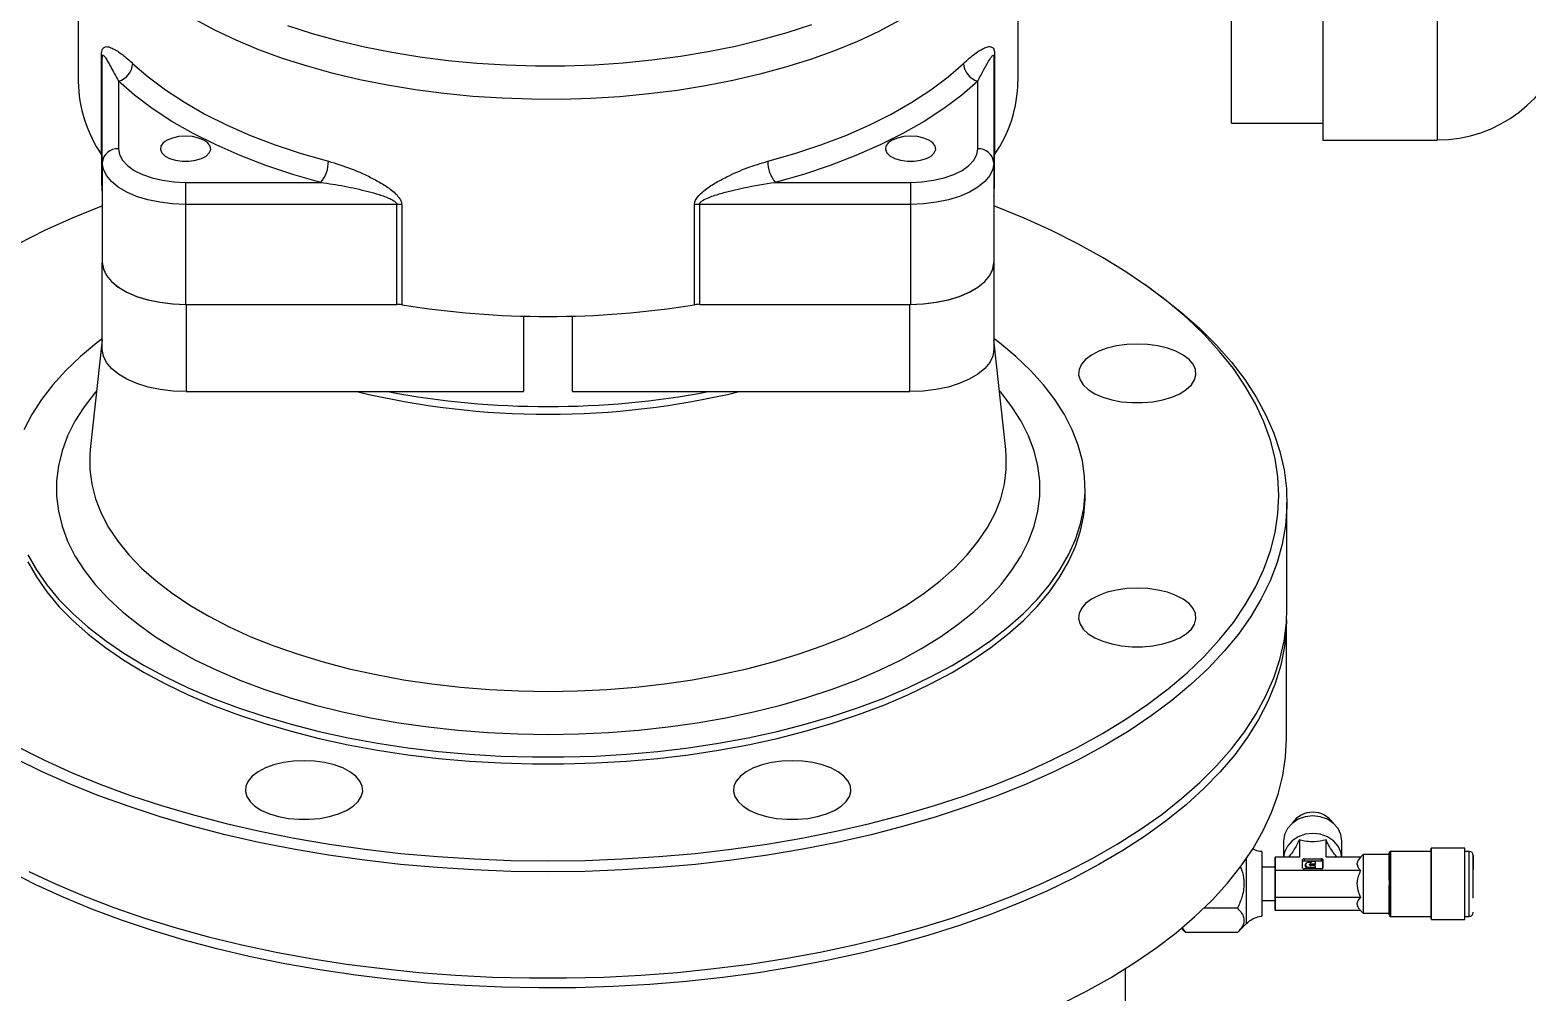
# Model space of a CAD drawing. Header units: millimetres. Extents: x -69706 to 52883, y -6882 to 68885.
# Drawn here: x 6243.1 to 6526.3, y 63423.4 to 63605.4 of the extents above; entities that cross this region are included whole.
import ezdxf

# ---------------------------------------------------------------- set-up
doc = ezdxf.new("R2010")
doc.units = ezdxf.units.MM
doc.layers.add('B2F-H-EQ-P-T20001$0$M-HVAC-EQPM', color=134, linetype='Continuous')

# ---------------------------------------------------------------- blocks, each defined once
blk = doc.blocks.new('B2F-H-EQ-P-T20001$0$CH-B2C-05、09-1000RT_20201019')
at = {"color": 0, "linetype": 'Continuous', "lineweight": 25}
for p, q in [((2573.07, 2793.05), (2573.07, 2143.39)), ((2594.73, 2730.31), (2594.73, 2143.39)), ((2555.8, 2146.57), (2555.8, 2327.55)), ((2337.61, 2195.51), (2337.61, 2154.47)), ((2515.41, 2154.47), (2515.41, 2195.51)), ((2342.03, 2140.62), (2342.03, 2159.54)), ((2342.18, 2139.09), (2342.18, 2159.07)), ((2510.84, 2159.07), (2510.84, 2139.09)), ((2510.99, 2159.54), (2510.99, 2140.62)), ((2345.23, 2154.53), (2345.23, 2141.73)), ((2507.79, 2141.73), (2507.79, 2154.53)), ((2555.8, 2146.57), (2573.07, 2146.57)), ((2573.07, 2143.39), (2594.73, 2143.39)), ((2342.05, 2140.59), (2342.05, 2135.22)), ((2342.18, 2139.09), (2342.18, 2120.18)), ((2510.84, 2139.09), (2510.84, 2120.18)), ((2510.97, 2135.22), (2510.97, 2140.59)), ((2357.93, 2135.38), (2357.93, 2131.22)), ((2357.93, 2135.38), (2383.52, 2135.38)), ((2469.5, 2135.38), (2495.09, 2135.38)), ((2495.09, 2135.38), (2495.09, 2131.22)), ((2397.88, 2131.22), (2357.93, 2131.22)), ((2357.93, 2131.22), (2357.93, 2112.3)), ((2397.88, 2112.3), (2397.88, 2131.22)), ((2398.83, 2131.14), (2398.83, 2112.23)), ((2454.2, 2112.23), (2454.2, 2131.14)), ((2495.09, 2131.22), (2455.14, 2131.22)), ((2455.14, 2131.22), (2455.14, 2112.3)), ((2495.09, 2131.22), (2495.09, 2112.3)), ((2342.18, 2103.74), (2342.18, 2120.18)), ((2510.84, 2120.18), (2510.84, 2103.74)), ((2540.63, 2115.18), (2539.39, 2116.06)), ((2357.93, 2112.3), (2397.88, 2112.3)), ((2358.06, 2112.3), (2397.88, 2112.3)), ((2358.06, 2112.3), (2358.06, 2095.8)), ((2421.88, 2110.08), (2421.88, 2095.8)), ((2431.14, 2095.8), (2431.14, 2110.08)), ((2455.14, 2112.3), (2494.97, 2112.3)), ((2455.14, 2112.3), (2495.09, 2112.3)), ((2494.97, 2095.8), (2494.97, 2112.3)), ((2342.18, 2105.57), (2339.91, 2084.82)), ((2513.11, 2084.82), (2510.84, 2105.57)), ((2358.06, 2095.8), (2421.88, 2095.8)), ((2431.14, 2095.8), (2494.97, 2095.8)), ((2513.12, 2084.71), (2513.11, 2084.82)), ((2528.11, 2076.16), (2528.11, 2077.48)), ((2566.28, 2054.75), (2566.28, 2074.84)), ((2566.21, 2030.18), (2566.21, 2052.64)), ((2568.64, 2010.99), (2568.64, 2007.73)), ((2573.69, 2007.73), (2573.69, 2010.99)), ((2561.51, 2008.78), (2561.51, 1996.59)), ((2565.64, 2010.75), (2565.64, 2007.73)), ((2576.69, 2007.73), (2576.69, 2010.75)), ((2580.69, 2008.21), (2580.21, 2007.73)), ((2585.64, 2008.21), (2580.69, 2008.21)), ((2585.64, 2008.21), (2585.64, 1997.16)), ((2593.6, 2008.83), (2585.9, 2008.83)), ((2599.95, 2009.42), (2593.6, 2009.42)), ((2593.6, 1999.61), (2593.6, 2008.83)), ((2599.95, 1999.32), (2599.95, 2009.42)), ((2600.76, 2008.83), (2599.95, 2008.83)), ((2600.76, 1999.61), (2600.76, 2008.83)), ((2558.58, 2007.4), (2558.58, 1995.14)), ((2564.05, 2005.83), (2561.51, 2005.83)), ((2564.05, 2005.21), (2564.05, 2007.73)), ((2564.05, 2007.73), (2564.05, 2005.21)), ((2568.64, 2007.73), (2564.05, 2007.73)), ((2569.26, 2005.64), (2569.26, 2007.29)), ((2569.26, 2006.85), (2569.26, 2007.29)), ((2569.52, 2007.42), (2572.82, 2007.42)), ((2569.52, 2007.42), (2569.52, 2006.98)), ((2572.82, 2006.98), (2569.52, 2006.98)), ((2572.82, 2005.52), (2569.52, 2005.52)), ((2569.81, 2006.42), (2569.81, 2006.15)), ((2569.81, 2006.2), (2569.81, 2006.42)), ((2569.81, 2005.93), (2569.81, 2006.2)), ((2569.81, 2006.15), (2569.81, 2005.93)), ((2570.86, 2006.74), (2570.45, 2006.74)), ((2570.45, 2005.83), (2571.42, 2005.83)), ((2570.45, 2005.61), (2570.45, 2005.83)), ((2571.42, 2005.61), (2570.45, 2005.61)), ((2570.58, 2006.27), (2570.58, 2006.33)), ((2570.84, 2006.46), (2571.42, 2006.46)), ((2570.84, 2006.24), (2570.84, 2006.46)), ((2571.42, 2006.24), (2570.84, 2006.24)), ((2571.42, 2006.15), (2570.84, 2006.15)), ((2570.86, 2006.8), (2570.86, 2006.74)), ((2571.42, 2006.92), (2571.11, 2006.92)), ((2571.42, 2006.46), (2571.42, 2006.24)), ((2571.42, 2005.83), (2571.42, 2005.61)), ((2571.67, 2006.59), (2571.67, 2006.8)), ((2571.67, 2006.37), (2571.67, 2006.59)), ((2571.67, 2005.96), (2571.67, 2006.02)), ((2571.67, 2005.74), (2571.67, 2005.96)), ((2572.82, 2006.98), (2572.82, 2007.42)), ((2573.07, 2007.29), (2573.07, 2005.64)), ((2573.07, 2006.85), (2573.07, 2007.29)), ((2573.07, 2005.64), (2573.07, 2006.85)), ((2580.21, 2007.73), (2573.69, 2007.73)), ((2564.05, 2005.21), (2564.05, 2000.16)), ((2580.21, 2005.21), (2564.05, 2005.21)), ((2564.05, 1999.53), (2564.05, 2001.11)), ((2564.05, 2000.16), (2580.21, 2000.16)), ((2564.05, 2000.16), (2564.05, 1997.64)), ((2564.05, 1997.64), (2564.05, 2000.16)), ((2585.9, 1999.61), (2585.9, 1996.54)), ((2593.6, 1996.54), (2593.6, 1999.61)), ((2600.76, 1996.54), (2600.76, 1999.61)), ((2556.92, 1998.09), (2550.59, 1998.09)), ((2561.51, 1999.53), (2564.05, 1999.53)), ((2580.21, 1997.64), (2564.05, 1997.64)), ((2580.21, 1997.64), (2580.69, 1997.16)), ((2580.69, 1997.16), (2585.64, 1997.16)), ((2599.95, 1995.95), (2599.95, 1999.32)), ((2546.34, 1994.27), (2547.12, 1993.49)), ((2546.38, 1994.42), (2547.12, 1993.49)), ((2556.92, 1993.49), (2558.58, 1995.14)), ((2585.9, 1996.54), (2593.6, 1996.54)), ((2593.6, 1995.95), (2599.95, 1995.95)), ((2599.95, 1996.54), (2600.76, 1996.54)), ((2556.92, 1993.49), (2547.12, 1993.49)), ((2535.73, 1927.17), (2535.73, 1986.63))]:
    blk.add_line(p, q, dxfattribs=at)
at = {"color": 0, "linetype": 'Continuous', "lineweight": 25, "flags": 128}
for points in [[(2377.21, 2165.05), (2381.89, 2163.55), (2386.75, 2162.21), (2391.77, 2161.02), (2396.94, 2160), (2402.22, 2159.14), (2407.6, 2158.45), (2413.05, 2157.94), (2418.57, 2157.6), (2424.11, 2157.43), (2429.66, 2157.44), (2435.2, 2157.63), (2440.71, 2158), (2446.16, 2158.54), (2451.53, 2159.25), (2456.79, 2160.13), (2461.94, 2161.17), (2466.94, 2162.38), (2471.77, 2163.75), (2476.43, 2165.26)], [(2492.94, 2165.97), (2489.1, 2163.95), (2485.02, 2162.05), (2480.7, 2160.28), (2476.17, 2158.65), (2471.45, 2157.16), (2466.55, 2155.83), (2461.49, 2154.65), (2456.29, 2153.63), (2450.98, 2152.78), (2445.56, 2152.1), (2440.08, 2151.58), (2434.54, 2151.25), (2428.97, 2151.08), (2423.39, 2151.09), (2417.82, 2151.28), (2412.28, 2151.64), (2406.8, 2152.17), (2401.4, 2152.87), (2396.1, 2153.75), (2390.92, 2154.78), (2385.88, 2155.98), (2381, 2157.33), (2376.29, 2158.83), (2371.79, 2160.48), (2367.5, 2162.27), (2363.45, 2164.18), (2359.64, 2166.23)], [(2347.92, 2157.88), (2350.86, 2155.32), (2354.12, 2152.86), (2357.71, 2150.52), (2361.6, 2148.29), (2365.77, 2146.21), (2370.21, 2144.26), (2374.9, 2142.47), (2379.82, 2140.84), (2384.95, 2139.37)], [(2468.07, 2139.37), (2473.2, 2140.84), (2478.12, 2142.47), (2482.81, 2144.26), (2487.25, 2146.21), (2491.43, 2148.29), (2495.32, 2150.52), (2498.9, 2152.86), (2502.17, 2155.32), (2505.1, 2157.88)], [(2383.52, 2135.38), (2378.22, 2136.9), (2373.13, 2138.59), (2368.28, 2140.44), (2363.69, 2142.45), (2359.37, 2144.61), (2355.35, 2146.91), (2351.64, 2149.34), (2348.26, 2151.88), (2345.23, 2154.53)], [(2507.79, 2154.53), (2504.76, 2151.88), (2501.38, 2149.34), (2497.67, 2146.91), (2493.65, 2144.61), (2489.33, 2142.45), (2484.74, 2140.44), (2479.89, 2138.59), (2474.8, 2136.9), (2469.5, 2135.38)], [(2357.93, 2144.12), (2356.64, 2144.03), (2355.45, 2143.77), (2354.45, 2143.36), (2353.7, 2142.83), (2353.27, 2142.22), (2353.18, 2141.57), (2353.44, 2140.94), (2354.04, 2140.36), (2354.92, 2139.89), (2356.03, 2139.55), (2357.28, 2139.37), (2358.58, 2139.37), (2359.83, 2139.55), (2360.94, 2139.89), (2361.82, 2140.36), (2362.42, 2140.94), (2362.68, 2141.57), (2362.59, 2142.22), (2362.16, 2142.83), (2361.41, 2143.36), (2360.4, 2143.77), (2359.21, 2144.03), (2357.93, 2144.12)], [(2495.09, 2144.12), (2493.81, 2144.03), (2492.62, 2143.77), (2491.61, 2143.36), (2490.86, 2142.83), (2490.43, 2142.22), (2490.34, 2141.57), (2490.6, 2140.94), (2491.2, 2140.36), (2492.09, 2139.89), (2493.19, 2139.55), (2494.44, 2139.37), (2495.74, 2139.37), (2496.99, 2139.55), (2498.1, 2139.89), (2498.98, 2140.36), (2499.58, 2140.94), (2499.84, 2141.57), (2499.76, 2142.22), (2499.32, 2142.83), (2498.57, 2143.36), (2497.57, 2143.77), (2496.38, 2144.03), (2495.09, 2144.12)], [(2345.23, 2141.73), (2345.42, 2140.63), (2346, 2139.56), (2346.93, 2138.56), (2348.2, 2137.65), (2349.77, 2136.87), (2351.58, 2136.23), (2353.59, 2135.77), (2355.72, 2135.48), (2357.93, 2135.38)], [(2495.09, 2135.38), (2497.3, 2135.48), (2499.44, 2135.77), (2501.44, 2136.23), (2503.26, 2136.87), (2504.82, 2137.65), (2506.09, 2138.56), (2507.03, 2139.56), (2507.6, 2140.63), (2507.79, 2141.73)], [(2357.93, 2131.22), (2355.47, 2131.32), (2353.06, 2131.61), (2350.78, 2132.08), (2348.67, 2132.72), (2346.79, 2133.53), (2345.19, 2134.47), (2343.9, 2135.52), (2342.95, 2136.66), (2342.38, 2137.86), (2342.18, 2139.09)], [(2510.84, 2139.09), (2510.65, 2137.86), (2510.07, 2136.66), (2509.12, 2135.52), (2507.83, 2134.47), (2506.23, 2133.53), (2504.35, 2132.72), (2502.24, 2132.08), (2499.96, 2131.61), (2497.56, 2131.32), (2495.09, 2131.22)], [(2342.05, 2135.22), (2342.15, 2133.17), (2342.18, 2132.9)], [(2510.84, 2132.9), (2510.87, 2133.17), (2510.97, 2135.22)], [(2342.18, 2130.93), (2341.89, 2130.82), (2336.46, 2128.6), (2331.27, 2126.25), (2326.31, 2123.78)], [(2326.31, 2028.53), (2331.27, 2026.06), (2336.46, 2023.71), (2341.89, 2021.5), (2347.54, 2019.42), (2353.39, 2017.5), (2359.42, 2015.72), (2365.63, 2014.1), (2371.99, 2012.64), (2378.5, 2011.34), (2385.13, 2010.2), (2391.86, 2009.24), (2398.68, 2008.45), (2405.58, 2007.83), (2412.53, 2007.39), (2419.51, 2007.12), (2426.51, 2007.03)], [(2426.51, 2007.03), (2433.51, 2007.12), (2440.5, 2007.39), (2447.44, 2007.83), (2454.34, 2008.45), (2461.16, 2009.24), (2467.9, 2010.2), (2474.52, 2011.34), (2481.03, 2012.64), (2487.39, 2014.1), (2493.6, 2015.72), (2499.64, 2017.5), (2505.48, 2019.42), (2511.13, 2021.5), (2516.56, 2023.71), (2521.76, 2026.06), (2526.71, 2028.53), (2531.4, 2031.13), (2535.83, 2033.85), (2539.97, 2036.67), (2543.83, 2039.59), (2547.38, 2042.61), (2550.63, 2045.72), (2553.55, 2048.9), (2556.15, 2052.15), (2558.41, 2055.46), (2560.34, 2058.83), (2561.92, 2062.24), (2563.16, 2065.69), (2564.04, 2069.16), (2564.58, 2072.66), (2564.75, 2076.16), (2564.58, 2079.66), (2564.04, 2083.15), (2563.16, 2086.62), (2561.92, 2090.07), (2560.34, 2093.48), (2558.41, 2096.85), (2556.15, 2100.16), (2553.55, 2103.41), (2550.63, 2106.6), (2547.38, 2109.7), (2543.83, 2112.72), (2539.97, 2115.64), (2535.83, 2118.47), (2531.4, 2121.18), (2526.71, 2123.78), (2521.76, 2126.25), (2516.56, 2128.6), (2511.13, 2130.82), (2510.84, 2130.93)], [(2342.18, 2120.24), (2342.38, 2119), (2342.96, 2117.79), (2343.91, 2116.64), (2345.21, 2115.57), (2346.83, 2114.63), (2348.73, 2113.82), (2350.85, 2113.17), (2353.15, 2112.69), (2355.57, 2112.4), (2358.06, 2112.3)], [(2342.18, 2120.18), (2342.38, 2118.94), (2342.95, 2117.74), (2343.9, 2116.6), (2345.19, 2115.55), (2346.79, 2114.61), (2348.67, 2113.81), (2350.78, 2113.16), (2353.06, 2112.69), (2355.47, 2112.4), (2357.93, 2112.3)], [(2494.97, 2112.3), (2497.45, 2112.4), (2499.87, 2112.69), (2502.17, 2113.17), (2504.3, 2113.82), (2506.19, 2114.63), (2507.81, 2115.57), (2509.11, 2116.64), (2510.06, 2117.79), (2510.64, 2119), (2510.84, 2120.24)], [(2495.09, 2112.3), (2497.56, 2112.4), (2499.96, 2112.69), (2502.24, 2113.16), (2504.35, 2113.81), (2506.23, 2114.61), (2507.83, 2115.55), (2509.12, 2116.6), (2510.07, 2117.74), (2510.65, 2118.94), (2510.84, 2120.18)], [(2426.51, 2004.95), (2419.49, 2005.04), (2412.48, 2005.31), (2405.51, 2005.75), (2398.6, 2006.36), (2391.75, 2007.15), (2384.99, 2008.11), (2378.34, 2009.23), (2371.81, 2010.53), (2365.42, 2011.98), (2359.18, 2013.6), (2353.11, 2015.37), (2347.23, 2017.29), (2341.54, 2019.35), (2336.07, 2021.55), (2330.83, 2023.89), (2325.84, 2026.36)], [(2540.63, 2115.18), (2542.6, 2113.75), (2546.36, 2110.79), (2549.83, 2107.73), (2552.98, 2104.59), (2555.81, 2101.38), (2558.31, 2098.09), (2560.48, 2094.75), (2562.31, 2091.36), (2563.8, 2087.93), (2564.94, 2084.47), (2565.74, 2080.98), (2566.18, 2077.47), (2566.27, 2073.96), (2566, 2070.45), (2565.38, 2066.95), (2564.42, 2063.47), (2563.1, 2060.02), (2561.44, 2056.61), (2559.44, 2053.24), (2557.1, 2049.93), (2554.43, 2046.68), (2551.44, 2043.5), (2548.13, 2040.4), (2544.52, 2037.39), (2540.61, 2034.47), (2536.41, 2031.66), (2531.93, 2028.95), (2527.19, 2026.36), (2522.19, 2023.89), (2516.95, 2021.55), (2511.48, 2019.35), (2505.8, 2017.29), (2499.91, 2015.37), (2493.84, 2013.6), (2487.6, 2011.98), (2481.21, 2010.53), (2474.68, 2009.23), (2468.03, 2008.11), (2461.27, 2007.15), (2454.42, 2006.36), (2447.51, 2005.75), (2440.54, 2005.31), (2433.53, 2005.04), (2426.51, 2004.95)], [(2342.21, 2105.83), (2341.11, 2105), (2338.03, 2102.44), (2335.25, 2099.81), (2332.79, 2097.09), (2330.65, 2094.3), (2328.84, 2091.46), (2327.36, 2088.57)], [(2328.06, 2064.93), (2329.7, 2062.06), (2331.68, 2059.25), (2333.98, 2056.5), (2336.6, 2053.82), (2339.53, 2051.22), (2342.76, 2048.71), (2346.28, 2046.3), (2350.08, 2044), (2354.14, 2041.82), (2358.45, 2039.76), (2363, 2037.82), (2367.76, 2036.03), (2372.73, 2034.38), (2377.88, 2032.87), (2383.2, 2031.52), (2388.67, 2030.33), (2394.26, 2029.3), (2399.97, 2028.44), (2405.78, 2027.74), (2411.65, 2027.22), (2417.57, 2026.87), (2423.53, 2026.7), (2429.49, 2026.7), (2435.45, 2026.87), (2441.37, 2027.22), (2447.25, 2027.74), (2453.05, 2028.44), (2458.76, 2029.3), (2464.36, 2030.33), (2469.82, 2031.52), (2475.14, 2032.87), (2480.3, 2034.38), (2485.26, 2036.03), (2490.03, 2037.82), (2494.57, 2039.76), (2498.88, 2041.82), (2502.94, 2044), (2506.74, 2046.3), (2510.26, 2048.71), (2513.49, 2051.22), (2516.42, 2053.82), (2519.04, 2056.5), (2521.35, 2059.25), (2523.32, 2062.06), (2524.97, 2064.93), (2526.27, 2067.84), (2527.23, 2070.78), (2527.84, 2073.75), (2528.1, 2076.73), (2528.01, 2079.71), (2527.58, 2082.69), (2526.79, 2085.64), (2525.66, 2088.57), (2524.19, 2091.46), (2522.38, 2094.3), (2520.24, 2097.09), (2517.77, 2099.81), (2514.99, 2102.44), (2511.91, 2105), (2510.81, 2105.83)], [(2537.98, 2104.8), (2535.99, 2104.71), (2534.07, 2104.44), (2532.28, 2104.01), (2530.67, 2103.43), (2529.29, 2102.71), (2528.19, 2101.87), (2527.41, 2100.96), (2526.97, 2099.99), (2526.88, 2098.99), (2527.14, 2098.01), (2527.76, 2097.06), (2528.7, 2096.18), (2529.95, 2095.4), (2531.45, 2094.75), (2533.16, 2094.24), (2535.02, 2093.89), (2536.98, 2093.71), (2538.98, 2093.71), (2540.94, 2093.89), (2542.8, 2094.24), (2544.51, 2094.75), (2546.01, 2095.4), (2547.25, 2096.18), (2548.2, 2097.06), (2548.81, 2098.01), (2549.08, 2098.99), (2548.99, 2099.99), (2548.55, 2100.96), (2547.76, 2101.87), (2546.67, 2102.71), (2545.29, 2103.43), (2543.68, 2104.01), (2541.88, 2104.44), (2539.96, 2104.71), (2537.98, 2104.8)], [(2358.06, 2095.8), (2355.57, 2095.9), (2353.15, 2096.19), (2350.85, 2096.67), (2348.73, 2097.32), (2346.83, 2098.13), (2345.21, 2099.08), (2343.91, 2100.14), (2342.96, 2101.29), (2342.38, 2102.5), (2342.18, 2103.74)], [(2510.84, 2103.74), (2510.64, 2102.5), (2510.06, 2101.29), (2509.11, 2100.14), (2507.81, 2099.08), (2506.19, 2098.13), (2504.3, 2097.32), (2502.17, 2096.67), (2499.87, 2096.19), (2497.45, 2095.9), (2494.97, 2095.8)], [(2341.13, 2095.97), (2340.82, 2095.61), (2338.75, 2092.94), (2337.01, 2090.21), (2335.62, 2087.43), (2334.56, 2084.61), (2333.86, 2081.77), (2333.51, 2078.91), (2333.51, 2076.04), (2333.86, 2073.18), (2334.56, 2070.34), (2335.62, 2067.52), (2337.01, 2064.74), (2338.75, 2062.01), (2340.82, 2059.34), (2343.22, 2056.74), (2345.93, 2054.21), (2348.95, 2051.78), (2352.26, 2049.44), (2355.85, 2047.21), (2359.71, 2045.09), (2363.82, 2043.09), (2368.18, 2041.23), (2372.75, 2039.5), (2377.53, 2037.92), (2382.49, 2036.49), (2387.62, 2035.21), (2392.9, 2034.09), (2398.3, 2033.14), (2403.82, 2032.36), (2409.41, 2031.74), (2415.08, 2031.3), (2420.78, 2031.04), (2426.51, 2030.95), (2432.24, 2031.04), (2437.95, 2031.3), (2443.61, 2031.74), (2449.21, 2032.36), (2454.72, 2033.14), (2460.12, 2034.09), (2465.4, 2035.21), (2470.53, 2036.49), (2475.49, 2037.92), (2480.27, 2039.5), (2484.84, 2041.23), (2489.2, 2043.09), (2493.31, 2045.09), (2497.17, 2047.21), (2500.76, 2049.44), (2504.08, 2051.78), (2507.09, 2054.21), (2509.8, 2056.74), (2512.2, 2059.34), (2514.27, 2062.01), (2516.01, 2064.74), (2517.4, 2067.52), (2518.46, 2070.34), (2519.16, 2073.18), (2519.51, 2076.04), (2519.51, 2078.91), (2519.16, 2081.77), (2518.46, 2084.61), (2517.4, 2087.43), (2516.01, 2090.21), (2514.27, 2092.94), (2512.2, 2095.61), (2511.89, 2095.97)], [(2339.91, 2084.82), (2339.83, 2083.85), (2339.83, 2081.07), (2340.19, 2078.29), (2340.9, 2075.54), (2341.96, 2072.81), (2343.37, 2070.12), (2345.12, 2067.48), (2347.21, 2064.91), (2349.62, 2062.4), (2352.35, 2059.98), (2355.38, 2057.65), (2358.71, 2055.42), (2362.31, 2053.3), (2366.18, 2051.31), (2370.29, 2049.44), (2374.64, 2047.71), (2379.2, 2046.12), (2383.95, 2044.67), (2388.88, 2043.39), (2393.97, 2042.26), (2399.18, 2041.3), (2404.51, 2040.51), (2409.93, 2039.89), (2415.42, 2039.45), (2420.95, 2039.18), (2426.51, 2039.09), (2432.07, 2039.18), (2437.6, 2039.45), (2443.09, 2039.89), (2448.51, 2040.51), (2453.84, 2041.3), (2459.06, 2042.26), (2464.14, 2043.39), (2469.07, 2044.67), (2473.82, 2046.12), (2478.38, 2047.71), (2482.73, 2049.44), (2486.84, 2051.31), (2490.71, 2053.3), (2494.32, 2055.42), (2497.64, 2057.65), (2500.67, 2059.98), (2503.4, 2062.4), (2505.81, 2064.91), (2507.9, 2067.48), (2509.65, 2070.12), (2511.06, 2072.81), (2512.13, 2075.54), (2512.84, 2078.29), (2513.19, 2081.07), (2513.19, 2083.85), (2513.12, 2084.71)], [(2328.06, 2063.61), (2329.7, 2060.74), (2331.68, 2057.93), (2333.98, 2055.18), (2336.6, 2052.5), (2339.53, 2049.9), (2342.76, 2047.39), (2346.28, 2044.98), (2350.08, 2042.68), (2354.14, 2040.5), (2358.45, 2038.44), (2363, 2036.5), (2367.76, 2034.71), (2372.73, 2033.06), (2377.88, 2031.55), (2383.2, 2030.2), (2388.67, 2029.01), (2394.26, 2027.98), (2399.97, 2027.12), (2405.78, 2026.42), (2411.65, 2025.9), (2417.57, 2025.55), (2423.53, 2025.38), (2429.49, 2025.38), (2435.45, 2025.55), (2441.37, 2025.9), (2447.25, 2026.42), (2453.05, 2027.12), (2458.76, 2027.98), (2464.36, 2029.01), (2469.82, 2030.2), (2475.14, 2031.55), (2480.3, 2033.06), (2485.26, 2034.71), (2490.03, 2036.5), (2494.57, 2038.44), (2498.88, 2040.5), (2502.94, 2042.68), (2506.74, 2044.98), (2510.26, 2047.39), (2513.49, 2049.9), (2516.42, 2052.5), (2519.04, 2055.18), (2521.35, 2057.93), (2523.32, 2060.74), (2524.97, 2063.61), (2526.27, 2066.52), (2527.23, 2069.46), (2527.84, 2072.43), (2528.1, 2075.41), (2528.11, 2076.16)], [(2537.98, 2058.63), (2535.99, 2058.54), (2534.07, 2058.27), (2532.28, 2057.84), (2530.67, 2057.25), (2529.29, 2056.53), (2528.19, 2055.7), (2527.41, 2054.79), (2526.97, 2053.82), (2526.88, 2052.82), (2527.14, 2051.83), (2527.76, 2050.89), (2528.7, 2050.01), (2529.95, 2049.23), (2531.45, 2048.58), (2533.16, 2048.06), (2535.02, 2047.71), (2536.98, 2047.54), (2538.98, 2047.54), (2540.94, 2047.71), (2542.8, 2048.06), (2544.51, 2048.58), (2546.01, 2049.23), (2547.25, 2050.01), (2548.2, 2050.89), (2548.81, 2051.83), (2549.08, 2052.82), (2548.99, 2053.82), (2548.55, 2054.79), (2547.76, 2055.7), (2546.67, 2056.53), (2545.29, 2057.25), (2543.68, 2057.84), (2541.88, 2058.27), (2539.96, 2058.54), (2537.98, 2058.63)], [(2328.3, 2005.02), (2333.42, 2002.62), (2338.78, 2000.35), (2344.36, 1998.21), (2350.14, 1996.22), (2356.12, 1994.37), (2362.28, 1992.68), (2368.6, 1991.15), (2375.06, 1989.77), (2381.65, 1988.56), (2388.36, 1987.52), (2395.17, 1986.65), (2402.05, 1985.94), (2408.99, 1985.42), (2415.98, 1985.06), (2423, 1984.89), (2430.02, 1984.89), (2437.04, 1985.06), (2444.03, 1985.42), (2450.97, 1985.94), (2457.86, 1986.65), (2464.66, 1987.52), (2471.37, 1988.56), (2477.96, 1989.77), (2484.43, 1991.15), (2490.74, 1992.68), (2496.9, 1994.37), (2502.88, 1996.22), (2508.66, 1998.21), (2514.24, 2000.35), (2519.6, 2002.62), (2524.72, 2005.02), (2529.59, 2007.55), (2534.2, 2010.2), (2538.54, 2012.96), (2542.6, 2015.83), (2546.36, 2018.8), (2549.83, 2021.85), (2552.98, 2024.99), (2555.81, 2028.21), (2558.31, 2031.49), (2560.48, 2034.83), (2562.31, 2038.22), (2563.8, 2041.65), (2564.94, 2045.12), (2565.74, 2048.61), (2566.18, 2052.11), (2566.28, 2054.75)], [(2566.21, 2052.63), (2566.17, 2051.08), (2565.82, 2047.58), (2565.11, 2044.08), (2564.06, 2040.61), (2562.65, 2037.17), (2560.91, 2033.77), (2558.82, 2030.42), (2556.4, 2027.12), (2553.66, 2023.89), (2550.59, 2020.74), (2547.2, 2017.66), (2543.52, 2014.67), (2539.53, 2011.78), (2535.26, 2008.99), (2530.72, 2006.32), (2525.91, 2003.76), (2520.86, 2001.32), (2515.56, 1999.02), (2510.04, 1996.85), (2504.31, 1994.82), (2498.38, 1992.94), (2492.27, 1991.21), (2485.99, 1989.64), (2479.57, 1988.22), (2473.01, 1986.97), (2466.33, 1985.88), (2459.55, 1984.97), (2452.69, 1984.22), (2445.76, 1983.65), (2438.78, 1983.26), (2431.78, 1983.04), (2424.76, 1982.99), (2417.74, 1983.13), (2410.74, 1983.43), (2403.79, 1983.92), (2396.89, 1984.58), (2390.07, 1985.41), (2383.34, 1986.41), (2376.72, 1987.57), (2370.22, 1988.91), (2363.87, 1990.4), (2357.68, 1992.06), (2351.65, 1993.86), (2345.82, 1995.82), (2340.19, 1997.92), (2334.78, 2000.15), (2329.61, 2002.52), (2324.67, 2005.02)], [(2523.29, 1979.8), (2528.23, 1982.3), (2532.92, 1984.92), (2537.34, 1987.66), (2541.48, 1990.5), (2545.33, 1993.44), (2548.88, 1996.48), (2552.12, 1999.6), (2555.03, 2002.8), (2557.63, 2006.07), (2559.89, 2009.4), (2561.81, 2012.78), (2563.39, 2016.21), (2564.62, 2019.67), (2565.51, 2023.16), (2566.04, 2026.67), (2566.21, 2030.18)], [(2380.34, 2025.98), (2378.36, 2025.89), (2376.43, 2025.62), (2374.64, 2025.19), (2373.03, 2024.61), (2371.65, 2023.89), (2370.55, 2023.05), (2369.77, 2022.14), (2369.33, 2021.17), (2369.24, 2020.17), (2369.51, 2019.19), (2370.12, 2018.24), (2371.06, 2017.36), (2372.31, 2016.58), (2373.81, 2015.93), (2375.52, 2015.42), (2377.38, 2015.07), (2379.34, 2014.89), (2381.34, 2014.89), (2383.3, 2015.07), (2385.16, 2015.42), (2386.87, 2015.93), (2388.37, 2016.58), (2389.61, 2017.36), (2390.56, 2018.24), (2391.17, 2019.19), (2391.44, 2020.17), (2391.35, 2021.17), (2390.91, 2022.14), (2390.13, 2023.05), (2389.03, 2023.89), (2387.65, 2024.61), (2386.04, 2025.19), (2384.24, 2025.62), (2382.32, 2025.89), (2380.34, 2025.98)], [(2472.68, 2025.98), (2470.7, 2025.89), (2468.78, 2025.62), (2466.98, 2025.19), (2465.37, 2024.61), (2463.99, 2023.89), (2462.9, 2023.05), (2462.11, 2022.14), (2461.67, 2021.17), (2461.58, 2020.17), (2461.85, 2019.19), (2462.46, 2018.24), (2463.41, 2017.36), (2464.65, 2016.58), (2466.15, 2015.93), (2467.86, 2015.42), (2469.73, 2015.07), (2471.69, 2014.89), (2473.68, 2014.89), (2475.64, 2015.07), (2477.5, 2015.42), (2479.21, 2015.93), (2480.71, 2016.58), (2481.96, 2017.36), (2482.9, 2018.24), (2483.52, 2019.19), (2483.78, 2020.17), (2483.69, 2021.17), (2483.25, 2022.14), (2482.47, 2023.05), (2481.37, 2023.89), (2479.99, 2024.61), (2478.38, 2025.19), (2476.59, 2025.62), (2474.67, 2025.89), (2472.68, 2025.98)], [(2576.69, 2010.75), (2576.5, 2011.99), (2575.95, 2013.14), (2575.07, 2014.13), (2573.93, 2014.89), (2572.6, 2015.37), (2571.17, 2015.53), (2569.74, 2015.37), (2568.4, 2014.89), (2567.26, 2014.13), (2566.38, 2013.14), (2565.83, 2011.99), (2565.64, 2010.75)], [(2576.68, 2007.73), (2576.5, 2008.69), (2575.95, 2009.84), (2575.07, 2010.83), (2573.93, 2011.59), (2572.6, 2012.07), (2571.17, 2012.23), (2569.74, 2012.07), (2568.4, 2011.59), (2567.26, 2010.83), (2566.38, 2009.84), (2565.83, 2008.69), (2565.65, 2007.73)], [(2580.69, 2008.21), (2580.69, 2008.02), (2580.69, 2007.47), (2580.69, 2006.59), (2580.69, 2005.45), (2580.69, 2004.11), (2580.69, 2002.68), (2580.69, 2001.25), (2580.69, 1999.92), (2580.69, 1998.78), (2580.69, 1997.9), (2580.69, 1997.35), (2580.69, 1997.16), (2580.69, 1997.16)], [(2585.9, 2008.83), (2585.9, 2008.75), (2585.9, 2008.34), (2585.9, 2007.6), (2585.9, 2006.57), (2585.9, 2005.32), (2585.9, 2003.91), (2585.9, 2002.44), (2585.9, 2000.97), (2585.9, 1999.61)], [(2593.6, 1999.32), (2593.6, 2000.75), (2593.6, 2002.29), (2593.6, 2003.85), (2593.6, 2005.35), (2593.6, 2006.7), (2593.6, 2007.84), (2593.6, 2008.7), (2593.6, 2009.23), (2593.6, 2009.42), (2593.6, 2009.23), (2593.6, 2008.7), (2593.6, 2007.84), (2593.6, 2006.7), (2593.6, 2005.35), (2593.6, 2003.85), (2593.6, 2002.29), (2593.6, 2000.75), (2593.6, 1999.32), (2593.6, 1998.07), (2593.6, 1997.06), (2593.6, 1996.36), (2593.6, 1996), (2593.6, 1996), (2593.6, 1996.36), (2593.6, 1997.06), (2593.6, 1998.07), (2593.6, 1999.32)], [(2564.05, 2001.11), (2564.05, 2002.14), (2564.05, 2003.23), (2564.05, 2004.26), (2564.05, 2005.1), (2564.05, 2005.64), (2564.05, 2005.83)]]:
    blk.add_lwpolyline(points, dxfattribs=at)
at = {"color": 0, "linetype": 'Continuous', "lineweight": 25}
for centre, radius, start, end in [((2594.73, 2168.8), 25.4, 270, 345), ((2341.32, 2159.05), 0.863, 0.9352, 34.4877), ((2511.7, 2159.05), 0.863, 145.5098, 179.0673), ((2344.25, 2158.08), 3.68, 285.4945, 356.923), ((2508.78, 2158.08), 3.68, 183.0769, 254.5055), ((2362.93, 2154.92), 25.32, 181.0355, 214.386), ((2490.31, 2154.86), 25.1, 325.4651, 359.1135), ((2345.04, 2138.87), 2.87, 86.1884, 175.5973), ((2507.98, 2138.87), 2.87, 4.4029, 93.8115), ((2341.32, 2140.14), 0.863, 0.9352, 34.4877), ((2378.84, 2139.31), 6.11, 320.053, 0.6098), ((2474.18, 2139.31), 6.11, 179.3903, 219.9468), ((2511.7, 2140.14), 0.863, 145.5098, 179.0673), ((2397.88, 2125.33), 5.89, 80.7959, 90.0703), ((2455.14, 2125.33), 5.89, 89.9297, 99.2041), ((2397.88, 2106.42), 5.89, 80.7972, 90.0762), ((2426.51, 2283.71), 173.7, 260.829, 279.171), ((2455.14, 2106.42), 5.89, 89.9238, 99.2028), ((2426.51, 2246.34), 154.82, 256.495, 283.505), ((2426.51, 2256.59), 163.62, 259.3243, 280.6757), ((2571.17, 2011.6), 4.64, 33.3039, 146.6961), ((2585.9, 2008.58), 0.254, 90, 180.0008), ((2600.76, 2008.07), 0.762, 0.0008, 90), ((2569.47, 2007.2), 0.227, 77.9052, 155.2087), ((2569.47, 2006.76), 0.227, 77.9052, 155.2087), ((2569.47, 2005.74), 0.227, 204.7621, 282.1024), ((2570.33, 2006.18), 0.569, 77.899, 155.2278), ((2570.33, 2006.39), 0.569, 204.7782, 282.0863), ((2570.33, 2006.17), 0.569, 204.7755, 282.0977), ((2570.79, 2006.24), 0.227, 77.8977, 155.2162), ((2570.79, 2006.37), 0.227, 204.7855, 282.1006), ((2570.82, 2005.86), 0.376, 87.7572, 119.1205), ((2571.06, 2006.7), 0.227, 77.9296, 155.2058), ((2571.46, 2006.7), 0.227, 24.7905, 102.074), ((2571.46, 2006.68), 0.227, 257.8984, 335.2371), ((2571.46, 2006.46), 0.227, 257.8901, 335.2454), ((2571.46, 2005.92), 0.227, 24.7629, 102.1016), ((2571.46, 2006.05), 0.227, 257.8984, 335.2371), ((2571.46, 2005.83), 0.227, 257.8901, 335.2454), ((2572.87, 2007.2), 0.227, 24.7913, 102.0948), ((2572.87, 2006.76), 0.227, 24.7913, 102.0948), ((2572.87, 2005.74), 0.227, 257.8924, 335.2457), ((2585.9, 1996.79), 0.254, 180.0008, 270), ((2600.76, 1997.3), 0.762, 270, 0.0008)]:
    blk.add_arc(centre, radius, start, end, dxfattribs=at)
for points, knots in [([(2342.03, 2159.54), (2342.04, 2159.74), (2342.06, 2160.2), (2342.26, 2160.74), (2342.69, 2161.08), (2343.37, 2161.06), (2344.46, 2160.59), (2345.93, 2159.66), (2347.26, 2158.48), (2347.92, 2157.88)], [0, 0, 0, 0, 0.043421, 0.09797, 0.19629, 0.343492, 0.491319, 0.745676, 1, 1, 1, 1]), ([(2505.1, 2157.88), (2505.83, 2158.54), (2507.29, 2159.84), (2508.83, 2160.74), (2509.91, 2161.12), (2510.48, 2161.02), (2510.82, 2160.61), (2510.97, 2160.14), (2510.99, 2159.7), (2510.99, 2159.54)], [0, 0, 0, 0, 0.281258, 0.56244, 0.703792, 0.844167, 0.905358, 0.967803, 1, 1, 1, 1]), ([(2342.18, 2159.07), (2342.18, 2159.12), (2342.18, 2159.23), (2342.21, 2159.39), (2342.31, 2159.49), (2342.54, 2159.29), (2342.89, 2158.78), (2343.32, 2158.04), (2344.04, 2156.74), (2344.72, 2155.48), (2345.23, 2154.53)], [0, 0, 0, 0, 0.011981, 0.025829, 0.066262, 0.155297, 0.305992, 0.458129, 0.594632, 1, 1, 1, 1]), ([(2507.79, 2154.53), (2508.17, 2155.23), (2508.93, 2156.65), (2509.71, 2158.06), (2510.26, 2158.98), (2510.56, 2159.38), (2510.73, 2159.46), (2510.79, 2159.4), (2510.83, 2159.31), (2510.84, 2159.17), (2510.84, 2159.09), (2510.84, 2159.07)], [0, 0, 0, 0, 0.298034, 0.598593, 0.740133, 0.882855, 0.936297, 0.959207, 0.98134, 0.993719, 1, 1, 1, 1]), ([(2384.95, 2139.37), (2386.39, 2138.94), (2389.27, 2138.07), (2392.88, 2136.39), (2395.69, 2134.83), (2397.29, 2133.64), (2398.31, 2132.55), (2398.77, 2131.79), (2398.81, 2131.31), (2398.83, 2131.14)], [0, 0, 0, 0, 0.281256, 0.562442, 0.703794, 0.844171, 0.905356, 0.967802, 1, 1, 1, 1]), ([(2454.2, 2131.14), (2454.22, 2131.37), (2454.29, 2131.86), (2454.89, 2132.8), (2456.14, 2133.98), (2458.03, 2135.25), (2460.79, 2136.7), (2464.17, 2138.21), (2466.77, 2138.98), (2468.07, 2139.37)], [0, 0, 0, 0, 0.043422, 0.09797, 0.196288, 0.343491, 0.491319, 0.745676, 1, 1, 1, 1]), ([(2383.52, 2135.38), (2385.01, 2135.16), (2387.98, 2134.72), (2391.67, 2133.87), (2394.55, 2133.1), (2396.19, 2132.52), (2397.19, 2132.01), (2397.59, 2131.72), (2397.79, 2131.51), (2397.87, 2131.33), (2397.88, 2131.25), (2397.88, 2131.22)], [0, 0, 0, 0, 0.299294, 0.598557, 0.740961, 0.882867, 0.936303, 0.959211, 0.98134, 0.99372, 1, 1, 1, 1]), ([(2455.14, 2131.22), (2455.15, 2131.27), (2455.17, 2131.39), (2455.35, 2131.66), (2455.94, 2132.1), (2457.26, 2132.68), (2459.17, 2133.31), (2461.35, 2133.86), (2464.79, 2134.65), (2467.48, 2135.07), (2469.5, 2135.38)], [0, 0, 0, 0, 0.011977, 0.025834, 0.06626, 0.155294, 0.306582, 0.458155, 0.594649, 1, 1, 1, 1]), ([(2568.64, 2010.99), (2568.28, 2010.3), (2567.87, 2009.51), (2567.17, 2008.43), (2566.86, 2008.05), (2566.61, 2007.73)], [0, 0, 0, 0, 0.548625, 0.624113, 1, 1, 1, 1]), ([(2573.69, 2010.99), (2572.97, 2010.84), (2572.15, 2010.67), (2570.74, 2010.64), (2569.75, 2010.73), (2568.96, 2010.92), (2568.64, 2010.99)], [0, 0, 0, 0, 0.438934, 0.499328, 0.802055, 1, 1, 1, 1]), ([(2575.78, 2007.73), (2575.56, 2007.97), (2575.29, 2008.26), (2574.74, 2009.07), (2574.24, 2009.9), (2573.85, 2010.68), (2573.69, 2010.99)], [0, 0, 0, 0, 0.321108, 0.394184, 0.760487, 1, 1, 1, 1]), ([(2561.52, 2008.81), (2561.41, 2008.82), (2560.91, 2008.84), (2560.31, 2009.04), (2559.88, 2009.3), (2559.78, 2009.36)], [0, 0, 0, 0, 0.182656, 0.809686, 1, 1, 1, 1]), ([(2585.64, 2005.63), (2585.64, 2006.23), (2585.64, 2007.16), (2585.64, 2007.98), (2585.64, 2008.42), (2585.64, 2008.61), (2585.64, 2008.54), (2585.64, 2007.91), (2585.64, 2006.66), (2585.64, 2005.36), (2585.64, 2004.22), (2585.64, 2003.02), (2585.64, 2001.47), (2585.64, 2000.42), (2585.64, 1999.74)], [0, 0, 0, 0, 0.119725, 0.18418, 0.249997, 0.31582, 0.380269, 0.500002, 0.619727, 0.684181, 0.749998, 0.815818, 0.880271, 1, 1, 1, 1]), ([(2557.43, 2006.05), (2557.53, 2005.82), (2557.92, 2004.94), (2558.27, 2002.99), (2557.99, 2000.44), (2557.25, 1998.81), (2556.92, 1998.09)], [0, 0, 0, 0, 0.08929, 0.349475, 0.711611, 1, 1, 1, 1]), ([(2580.21, 2007.73), (2579.91, 2007.37), (2579.56, 2006.96), (2579.52, 2006.26), (2579.7, 2005.76), (2580.07, 2005.36), (2580.21, 2005.21)], [0, 0, 0, 0, 0.43893, 0.499324, 0.802066, 1, 1, 1, 1]), ([(2585.64, 2003.36), (2585.64, 2003.42), (2585.64, 2004.22), (2585.64, 2004.95), (2585.64, 2005.63)], [0, 0, 0, 0, 0.077194, 1, 1, 1, 1]), ([(2601.52, 2008.06), (2601.52, 2008.02), (2601.52, 2007.93), (2601.52, 2007.52), (2601.52, 2006.78), (2601.52, 2005.93), (2601.52, 2005.38)], [0, 0, 0, 0, 0.208415, 0.416813, 0.620907, 1, 1, 1, 1]), ([(2601.52, 1999.99), (2601.52, 2000.61), (2601.52, 2001.57), (2601.52, 2002.99), (2601.52, 2004.09), (2601.52, 2005.12), (2601.52, 2006.32), (2601.52, 2007.45), (2601.52, 2008.03), (2601.52, 2008.04), (2601.52, 2008.05)], [0, 0, 0, 0, 0.179634, 0.276332, 0.375082, 0.473831, 0.570531, 0.750163, 0.929802, 1, 1, 1, 1]), ([(2580.21, 2005.21), (2579.91, 2004.49), (2579.56, 2003.67), (2579.52, 2002.26), (2579.7, 2001.27), (2580.07, 2000.48), (2580.21, 2000.16)], [0, 0, 0, 0, 0.438925, 0.499319, 0.802052, 1, 1, 1, 1]), ([(2580.21, 2000.16), (2579.91, 1999.8), (2579.56, 1999.39), (2579.52, 1998.69), (2579.7, 1998.19), (2580.07, 1997.8), (2580.21, 1997.64)], [0, 0, 0, 0, 0.438931, 0.499325, 0.802048, 1, 1, 1, 1]), ([(2585.64, 1996.85), (2585.64, 1997.04), (2585.64, 1997.42), (2585.64, 1998.72), (2585.64, 2000.01), (2585.64, 2001.15), (2585.64, 2001.95), (2585.64, 2002.36)], [0, 0, 0, 0, 0.274896, 0.549791, 0.697766, 0.848884, 1, 1, 1, 1]), ([(2585.64, 1999.74), (2585.64, 1999.14), (2585.64, 1998.21), (2585.64, 1997.38), (2585.64, 1996.96), (2585.64, 1996.78), (2585.64, 1996.81), (2585.64, 1996.82)], [0, 0, 0, 0, 0.359029, 0.552292, 0.74967, 0.947033, 1, 1, 1, 1]), ([(2556.92, 1998.09), (2557.21, 1997.77), (2557.8, 1997.13), (2558.29, 1995.94), (2557.99, 1994.67), (2557.25, 1993.85), (2556.92, 1993.49)], [0, 0, 0, 0, 0.216454, 0.440309, 0.751882, 1, 1, 1, 1]), ([(2558.66, 1995.2), (2558.84, 1995.37), (2559.29, 1995.8), (2560.2, 1996.26), (2561, 1996.55), (2561.46, 1996.57), (2561.52, 1996.57)], [0, 0, 0, 0, 0.227223, 0.57771, 0.943328, 1, 1, 1, 1])]:
    blk.add_open_spline(points, degree=3, knots=knots, dxfattribs=at)

msp = doc.modelspace()

# ---------------------------------------------------------------- block references
at = {"layer": 'B2F-H-EQ-P-T20001$0$M-HVAC-EQPM'}
msp.add_blockref('B2F-H-EQ-P-T20001$0$CH-B2C-05、09-1000RT_20201019', (3914.631, 61441.218, 8.109), dxfattribs=at)

doc.saveas('drawing.dxf')
